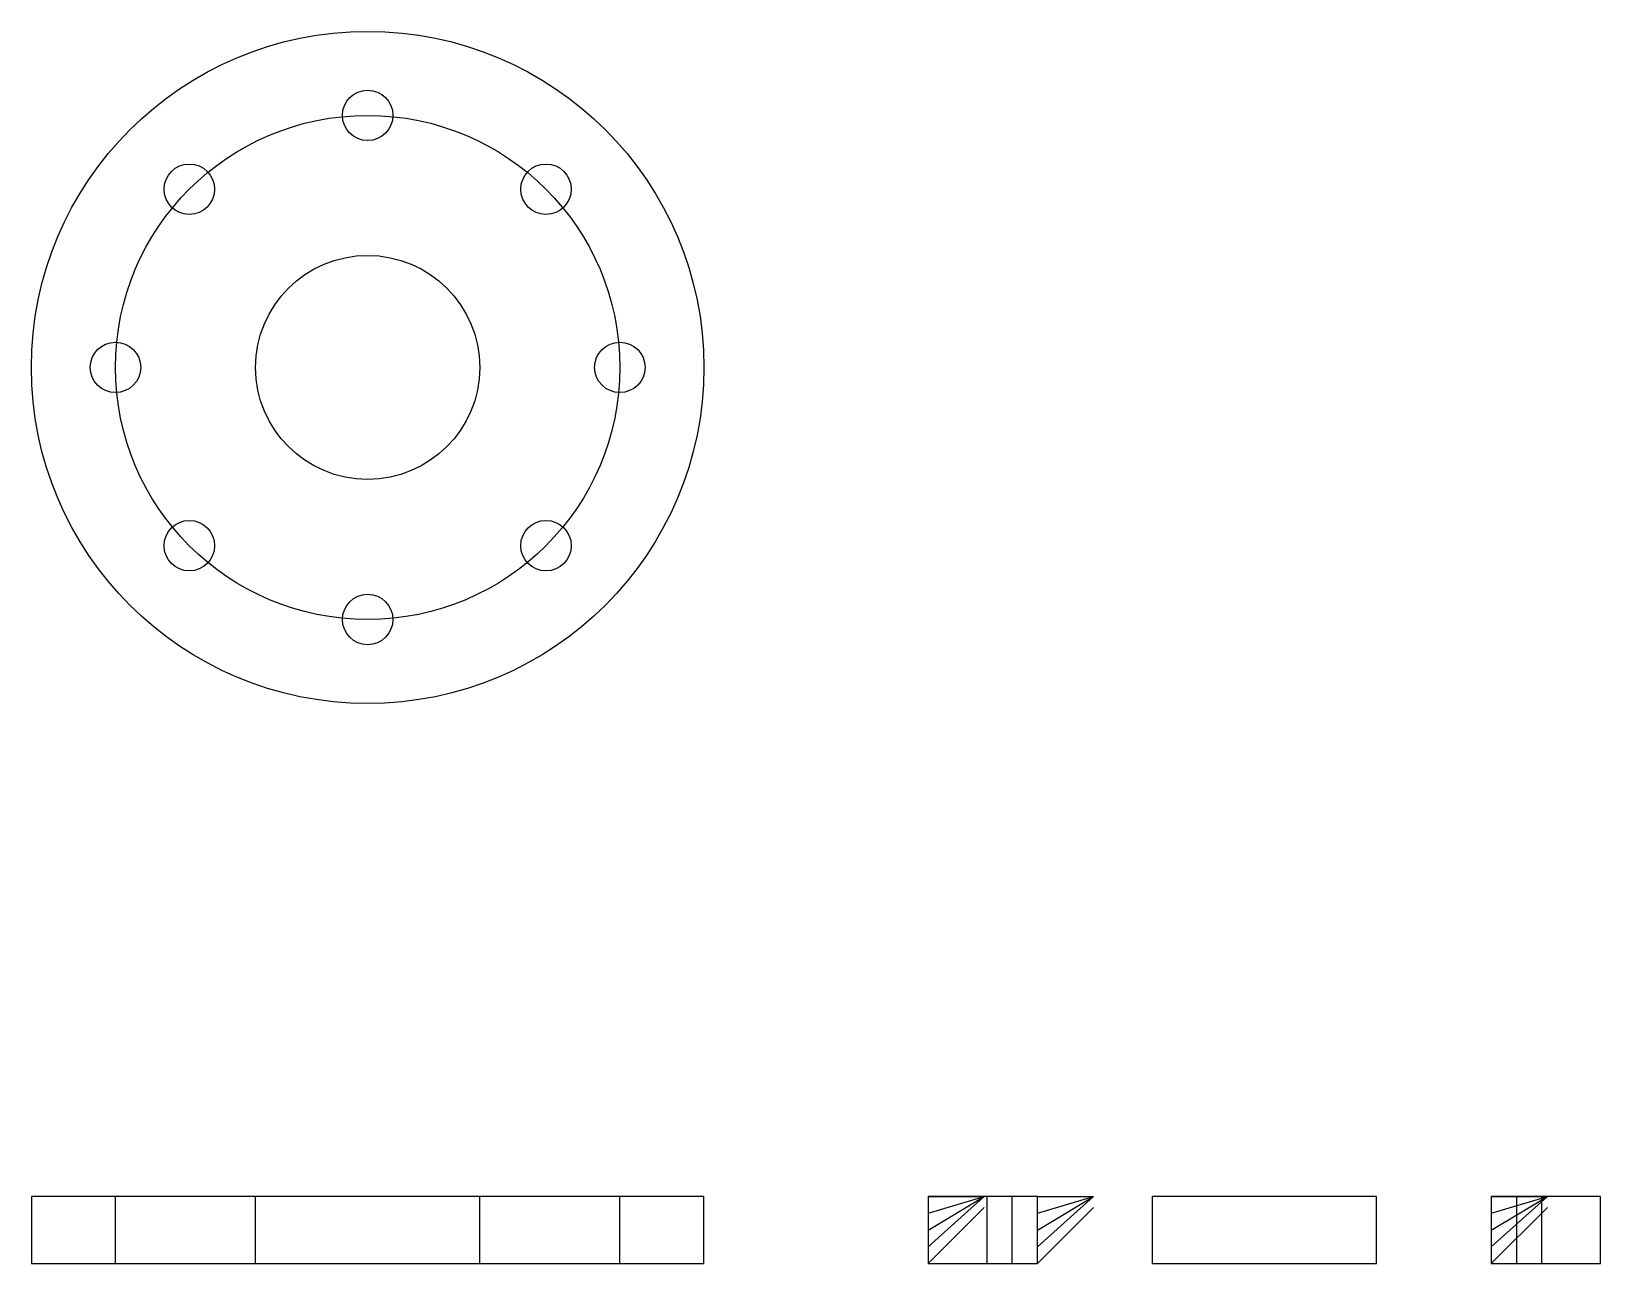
# Model space of a CAD drawing. Header units: metres. Extents: x -60 to 220, y -160 to 60.
import ezdxf

# ---------------------------------------------------------------- set-up
doc = ezdxf.new("R2010")
doc.units = ezdxf.units.M

msp = doc.modelspace()

# ---------------------------------------------------------------- linework, layer by layer
for p, q in [((-45, -160), (-45, -148)), ((-20, -160), (-20, -148)), ((20, -160), (20, -148)), ((45, -160), (45, -148)), ((100, -157), (110, -148)), ((100, -154), (110, -148)), ((100, -151), (110, -148)), ((100, -148), (110, -148)), ((119.5, -157), (129.5, -148)), ((119.5, -154), (129.5, -148)), ((119.5, -151), (129.5, -148)), ((119.5, -148), (129.5, -148)), ((200.5, -157), (210.5, -148)), ((200.5, -154), (210.5, -148)), ((200.5, -151), (210.5, -148)), ((200.5, -148), (210.5, -148)), ((100, -160), (110, -150)), ((119.5, -160), (129.5, -150)), ((200.5, -160), (210.5, -150))]:
    msp.add_line(p, q)
for points in [[(-60, -160), (60, -160), (60, -148), (-60, -148)], [(100, -160), (115, -160), (115, -148), (100, -148)], [(110.5, -160), (119.5, -160), (119.5, -148), (110.5, -148)], [(140, -160), (180, -160), (180, -148), (140, -148)], [(200.5, -160), (209.5, -160), (209.5, -148), (200.5, -148)], [(205, -160), (220, -160), (220, -148), (205, -148)]]:
    msp.add_lwpolyline(points, close=True)
for centre, radius in [((0, 0), 60), ((0, 45), 4.5), ((0, 0), 45), ((-31.82, 31.82), 4.5), ((31.82, 31.82), 4.5), ((0, 0), 20), ((-45, 0), 4.5), ((45, 0), 4.5), ((-31.82, -31.82), 4.5), ((31.82, -31.82), 4.5), ((0, -45), 4.5)]:
    msp.add_circle(centre, radius)

doc.saveas('drawing.dxf')
